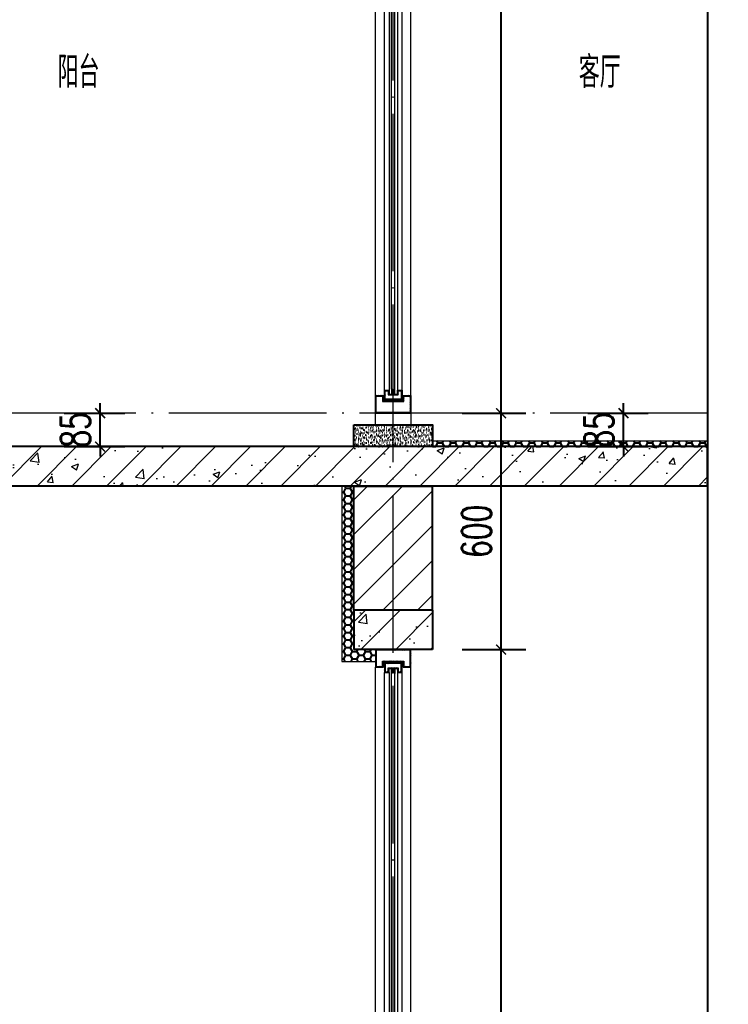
# Model space of a CAD drawing. Extents: x -668857 to 143095, y -247466 to 228182.
# Drawn here: x 25131 to 26931, y 156883 to 159382 of the extents above; entities that cross this region are included whole.
import ezdxf

# ---------------------------------------------------------------- set-up
doc = ezdxf.new("R2010")
doc.units = 0
doc.header["$LTSCALE"] = 1000
doc.linetypes.add('DOTE', pattern=[2.42, 2, -0.2, 0.02, -0.2])
doc.layers.get('0').update_dxf_attribs({"linetype": 'CONTINUOUS'})
doc.layers.get('DEFPOINTS').update_dxf_attribs({"linetype": 'CONTINUOUS'})
for name, color, linetype in [('DIM_SYMB', 3, 'CONTINUOUS'), ('PUB_DIM', 3, 'CONTINUOUS'), ('PUB_TEXT', 2, 'CONTINUOUS'), ('WALL', 5, 'CONTINUOUS'), ('立面-看线', 251, 'CONTINUOUS')]:
    doc.layers.add(name, color=color, linetype=linetype)
for name, color, linetype, lineweight in [('DOTE', 19, 'DOTE', 9), ('PUB_HATCH', 8, 'CONTINUOUS', 9), ('S_WINDOW', 144, 'CONTINUOUS', 15), ('细细', 250, 'CONTINUOUS', 0)]:
    doc.layers.add(name, color=color, linetype=linetype, lineweight=lineweight)
doc.styles.add('_TCH_DIM_T3', font='SIMPLEX', dxfattribs={"width": 0.705882, "bigfont": 'GBCBIG'})
doc.styles.add('TSSD_REIN', font='tssdeng.shx', dxfattribs={"width": 0.7, "height": 300, "bigfont": 'tssdchn.shx'})
doc.dimstyles.new('_TCH_ARCH&&25', dxfattribs={"dimtxt": 74.375, "dimasz": 25, "dimexe": 62.5, "dimexo": 75, "dimgap": 25, "dimtad": 1, "dimdec": 0, "dimzin": 0, "dimdsep": 46, "dimtxsty": '_TCH_DIM_T3', "dimblk": 'ARCHTICK', "dimcen": 0.09, "dimclrt": 7, "dimazin": 0, "dimtfac": 1, "dimtdec": 0, "dimtix": 1, "dimtmove": 2, "dimatfit": 3, "dimldrblk": 'ARCHTICK', "dimfxl": 0, "dimtolj": 1, "dimtzin": 0, "dimarcsym": 0})
pattern_1 = [(315, (145053.3697, 680712.4302), (-1.76776695, -1.76776695), []), (315, (145054.5482, 680712.4302), (-1.76776695, -1.76776695), [])]
pattern_2 = [(315, (145053.3697, 678374.192), (-1.76776695, -1.76776695), []), (315, (145054.5482, 678374.192), (-1.76776695, -1.76776695), [])]
pattern_3 = [(45, (-956095.346, 321026.26), (-44.194174, 44.194174), []), (50, (-956095.35, 321026.26), (179.315046, -15.688034), [18.75, -206.25]), (355, (-956095.35, 321026.26), (-34.687833, 188.048033), [15, -165]), (100.4514, (-956080.4, 321024.95), (144.627345, 172.359886), [15.935047, -175.285528]), (46.1842, (-956095.35, 321076.26), (266.81026, -41.379754), [28.125, -309.375]), (96.6356, (-956073.1, 321072.8), (233.665676, 243.52947), [23.90257, -262.92825]), (351.1842, (-956095.35, 321076.26), (233.66549, 243.52965), [22.5, -247.5]), (21, (-956070.35, 321063.76), (149.226763, -100.654723), [18.75, -206.25]), (326, (-956070.35, 321063.76), (60.828833, 181.28751), [15, -165]), (71.4514, (-956057.91, 321055.37), (210.055657, 80.632624), [15.935047, -175.285528]), (37.5, (-956095.346, 321026.26), (3.039964, 83.2234635), [0, -163, 0, -167.5, 0, -165.625]), (7.5, (-956095.35, 321026.26), (65.767384, 98.602928), [0, -95.5, 0, -159.25, 0, -63.125]), (327.5, (-956151.096, 321026.26), (133.455609, -5.638718), [0, -62.5, 0, -195, 0, -258.75]), (317.5, (-956176.1, 321026.26), (145.796542, 25.026246), [0, -81.25, 0, -129.5, 0, -183.75])]

# ---------------------------------------------------------------- blocks, each defined once
blk = doc.blocks.new('afzdfsregf')
at = {"layer": '细细'}
h = blk.add_hatch(dxfattribs=at)
h.set_pattern_fill('金属', color=256, style=0)
h.set_pattern_definition(pattern_1)
h.paths.add_polyline_path([(221063.8, 608913.8), (221043.8, 608913.8), (221043.8, 608927.3), (220993.8, 608927.3), (220993.8, 608913.8), (220973.8, 608913.8), (220973.8, 608958.8), (221063.8, 608958.8)])
h.paths.add_polyline_path([(221045.8, 608929.3), (221045.8, 608915.8), (221061.8, 608915.8), (221061.8, 608956.8), (220975.8, 608956.8), (220975.8, 608915.8), (220991.8, 608915.8), (220991.8, 608929.3)], flags=16)
h = blk.add_hatch(dxfattribs=at)
h.set_pattern_fill('金属', color=256, style=0)
h.set_pattern_definition(pattern_1)
h.paths.add_polyline_path([(220996.3, 608925.3), (220996.3, 608900.3), (221008.3, 608900.3), (221008.3, 608910.3), (221029.3, 608910.3), (221029.3, 608900.3), (221041.3, 608900.3), (221041.3, 608925.3)])
h.paths.add_polyline_path([(221039.3, 608923.3), (221039.3, 608902.3), (221031.3, 608902.3), (221031.3, 608912.3), (221006.3, 608912.3), (221006.3, 608902.3), (220998.3, 608902.3), (220998.3, 608923.3)], flags=16)
h = blk.add_hatch(color=256, dxfattribs=at)
edge = h.paths.add_edge_path()
edge.add_line((221023.3, 608910.3), (221023.3, 608898.3))
edge.add_arc((221018.8, 608890), 9.44, 61.5175, 118.4825)
edge.add_line((221014.3, 608898.3), (221014.3, 608910.3))
edge.add_arc((221018.8, 608918.6), 9.44, 241.5175, 298.4825)
h = blk.add_hatch(dxfattribs=at)
h.set_pattern_fill('金属', color=256, style=0)
h.set_pattern_definition(pattern_2)
h.paths.add_polyline_path([(220996.3, 606692.3), (220996.3, 606717.3), (221008.3, 606717.3), (221008.3, 606707.3), (221029.3, 606707.3), (221029.3, 606717.3), (221041.3, 606717.3), (221041.3, 606692.3)])
h.paths.add_polyline_path([(221039.3, 606694.3), (221039.3, 606715.3), (221031.3, 606715.3), (221031.3, 606705.3), (221006.3, 606705.3), (221006.3, 606715.3), (220998.3, 606715.3), (220998.3, 606694.3)], flags=16)
h = blk.add_hatch(color=256, dxfattribs=at)
edge = h.paths.add_edge_path()
edge.add_line((221023.3, 606707.3), (221023.3, 606719.3))
edge.add_arc((221018.8, 606727.6), 9.44, 241.5175, 298.4825, ccw=False)
edge.add_line((221014.3, 606719.3), (221014.3, 606707.3))
edge.add_arc((221018.8, 606699), 9.44, 61.5175, 118.4825, ccw=False)
h = blk.add_hatch(dxfattribs=at)
h.set_pattern_fill('金属', color=256, style=0)
h.set_pattern_definition(pattern_2)
h.paths.add_polyline_path([(221063.8, 606703.8), (221043.8, 606703.8), (221043.8, 606690.3), (220993.8, 606690.3), (220993.8, 606703.8), (220973.8, 606703.8), (220973.8, 606658.8), (221063.8, 606658.8)])
h.paths.add_polyline_path([(221045.8, 606688.3), (221045.8, 606701.8), (221061.8, 606701.8), (221061.8, 606660.8), (220975.8, 606660.8), (220975.8, 606701.8), (220991.8, 606701.8), (220991.8, 606688.3)], flags=16)
at = {"layer": 'S_WINDOW'}
for p, q in [((220973.8, 606703.8), (220973.8, 608913.8)), ((221063.8, 606703.8), (221063.8, 608913.8)), ((220996.3, 606717.3), (220996.3, 608900.3)), ((221041.3, 606717.3), (221041.3, 608900.3))]:
    blk.add_line(p, q, dxfattribs=at)
for points in [[(220973.8, 608958.8), (220973.8, 608913.8), (220993.8, 608913.8), (220993.8, 608927.3), (221043.8, 608927.3), (221043.8, 608913.8), (221063.8, 608913.8), (221063.8, 608958.8)], [(220975.8, 608956.8), (220975.8, 608915.8), (220991.8, 608915.8), (220991.8, 608929.3), (221045.8, 608929.3), (221045.8, 608915.8), (221061.8, 608915.8), (221061.8, 608956.8)], [(220996.3, 608925.3), (220996.3, 608900.3), (221008.3, 608900.3), (221008.3, 608910.3), (221029.3, 608910.3), (221029.3, 608900.3), (221041.3, 608900.3), (221041.3, 608925.3)], [(220998.3, 608923.3), (220998.3, 608902.3), (221006.3, 608902.3), (221006.3, 608912.3), (221031.3, 608912.3), (221031.3, 608902.3), (221039.3, 608902.3), (221039.3, 608923.3)], [(220996.3, 606692.3), (220996.3, 606717.3), (221008.3, 606717.3), (221008.3, 606707.3), (221029.3, 606707.3), (221029.3, 606717.3), (221041.3, 606717.3), (221041.3, 606692.3)], [(220998.3, 606694.3), (220998.3, 606715.3), (221006.3, 606715.3), (221006.3, 606705.3), (221031.3, 606705.3), (221031.3, 606715.3), (221039.3, 606715.3), (221039.3, 606694.3)], [(220973.8, 606658.8), (220973.8, 606703.8), (220993.8, 606703.8), (220993.8, 606690.3), (221043.8, 606690.3), (221043.8, 606703.8), (221063.8, 606703.8), (221063.8, 606658.8)], [(220975.8, 606660.8), (220975.8, 606701.8), (220991.8, 606701.8), (220991.8, 606688.3), (221045.8, 606688.3), (221045.8, 606701.8), (221061.8, 606701.8), (221061.8, 606660.8)]]:
    blk.add_lwpolyline(points, close=True, dxfattribs=at)
at = {"layer": '细细'}
for points in [[(221014.3, 606719.3), (221014.3, 608910.3)], [(221023.3, 606719.3), (221023.3, 608910.3)], [(221008.3, 608900.3), (221008.3, 606717.3)], [(221029.3, 608900.3), (221029.3, 606717.3)]]:
    blk.add_lwpolyline(points, dxfattribs=at)
for points in [[(221023.3, 608910.3), (221023.3, 608898.3, 0.253805), (221014.3, 608898.3), (221014.3, 608910.3, 0.253805)], [(221023.3, 606707.3), (221023.3, 606719.3, -0.253805), (221014.3, 606719.3), (221014.3, 606707.3, -0.253805)]]:
    blk.add_lwpolyline(points, format="xyb", close=True, dxfattribs=at)
blk = doc.blocks.new('_ArchTick')
at = {"color": 0, "linetype": 'ByBlock', "const_width": 0.15}
blk.add_lwpolyline([(-0.5, -0.5), (0.5, 0.5)], dxfattribs=at)
blk = doc.blocks.new('*D2875')
at = {"layer": 'DEFPOINTS', "color": 0}
for p in [(26179.8, 157783.2), (26353.8, 157783.2), (26179.8, 155483.2)]:
    blk.add_point(p, dxfattribs=at)
at = {"layer": 'PUB_DIM', "color": 0, "lineweight": -2}
for p, q in [((26254.8, 157783.2), (26416.3, 157783.2)), ((26353.8, 155483.2), (26353.8, 157783.2)), ((26254.8, 155483.2), (26416.3, 155483.2))]:
    blk.add_line(p, q, dxfattribs=at)
at = {"layer": 'PUB_DIM', "color": 0, "lineweight": -2, "xscale": 25, "yscale": 25, "zscale": 25}
for p, rotation in [((26353.8, 157783.2), 90), ((26353.8, 155483.2), 270)]:
    blk.add_blockref('_ArchTick', p, dxfattribs=dict(at, rotation=rotation))
at = {"layer": 'PUB_DIM', "color": 7, "insert": (26291.6, 156633.2), "char_height": 74.38, "attachment_point": 5, "rotation": 90, "style": '_TCH_DIM_T3'}
blk.add_mtext('\\A1;2300', dxfattribs=at)
blk = doc.blocks.new('*D2876')
at = {"layer": 'DEFPOINTS', "color": 0}
for p in [(26179.8, 158383.2), (26353.8, 158383.2), (26179.8, 157783.2)]:
    blk.add_point(p, dxfattribs=at)
at = {"layer": 'PUB_DIM', "color": 0, "lineweight": -2}
for p, q in [((26254.8, 158383.2), (26416.3, 158383.2)), ((26353.8, 157783.2), (26353.8, 158383.2)), ((26254.8, 157783.2), (26416.3, 157783.2))]:
    blk.add_line(p, q, dxfattribs=at)
at = {"layer": 'PUB_DIM', "color": 0, "lineweight": -2, "xscale": 25, "yscale": 25, "zscale": 25}
for p, rotation in [((26353.8, 158383.2), 90), ((26353.8, 157783.2), 270)]:
    blk.add_blockref('_ArchTick', p, dxfattribs=dict(at, rotation=rotation))
at = {"layer": 'PUB_DIM', "color": 7, "insert": (26291.6, 158083.2), "char_height": 74.38, "attachment_point": 5, "rotation": 90, "style": '_TCH_DIM_T3'}
blk.add_mtext('\\A1;600', dxfattribs=at)
blk = doc.blocks.new('*D2877')
at = {"layer": 'DEFPOINTS', "color": 0}
for p in [(26179.8, 160683.2), (26353.8, 160683.2), (26179.8, 158383.2)]:
    blk.add_point(p, dxfattribs=at)
at = {"layer": 'PUB_DIM', "color": 0, "lineweight": -2}
for p, q in [((26254.8, 160683.2), (26416.3, 160683.2)), ((26353.8, 158383.2), (26353.8, 160683.2)), ((26254.8, 158383.2), (26416.3, 158383.2))]:
    blk.add_line(p, q, dxfattribs=at)
at = {"layer": 'PUB_DIM', "color": 0, "lineweight": -2, "xscale": 25, "yscale": 25, "zscale": 25}
for p, rotation in [((26353.8, 160683.2), 90), ((26353.8, 158383.2), 270)]:
    blk.add_blockref('_ArchTick', p, dxfattribs=dict(at, rotation=rotation))
at = {"layer": 'PUB_DIM', "color": 7, "insert": (26291.6, 159533.2), "char_height": 74.38, "attachment_point": 5, "rotation": 90, "style": '_TCH_DIM_T3'}
blk.add_mtext('\\A1;2300', dxfattribs=at)
blk = doc.blocks.new('*D2915')
at = {"layer": 'DEFPOINTS', "color": 0}
for p in [(25169.7, 158383.2), (25335.6, 158383.2), (25169.7, 158298.2)]:
    blk.add_point(p, dxfattribs=at)
at = {"layer": 'PUB_DIM', "color": 0, "lineweight": -2}
for p, q in [((25335.6, 158383.2), (25335.6, 158408.2)), ((25244.7, 158383.2), (25398.1, 158383.2)), ((25335.6, 158298.2), (25335.6, 158383.2)), ((25244.7, 158298.2), (25398.1, 158298.2)), ((25335.6, 158298.2), (25335.6, 158273.2))]:
    blk.add_line(p, q, dxfattribs=at)
at = {"layer": 'PUB_DIM', "color": 0, "lineweight": -2, "xscale": 25, "yscale": 25, "zscale": 25}
for p, rotation in [((25335.6, 158383.2), 270), ((25335.6, 158298.2), 90)]:
    blk.add_blockref('_ArchTick', p, dxfattribs=dict(at, rotation=rotation))
at = {"layer": 'PUB_DIM', "color": 7, "insert": (25273.4, 158340.7), "char_height": 74.38, "attachment_point": 5, "rotation": 90, "style": '_TCH_DIM_T3'}
blk.add_mtext('\\A1;85', dxfattribs=at)
blk = doc.blocks.new('*D2916')
at = {"layer": 'DEFPOINTS', "color": 0}
for p in [(26498.8, 158383.2), (26664.7, 158383.2), (26498.8, 158298.2)]:
    blk.add_point(p, dxfattribs=at)
at = {"layer": 'PUB_DIM', "color": 0, "lineweight": -2}
for p, q in [((26664.7, 158383.2), (26664.7, 158408.2)), ((26573.8, 158383.2), (26727.2, 158383.2)), ((26664.7, 158298.2), (26664.7, 158383.2)), ((26573.8, 158298.2), (26727.2, 158298.2)), ((26664.7, 158298.2), (26664.7, 158273.2))]:
    blk.add_line(p, q, dxfattribs=at)
at = {"layer": 'PUB_DIM', "color": 0, "lineweight": -2, "xscale": 25, "yscale": 25, "zscale": 25}
for p, rotation in [((26664.7, 158383.2), 270), ((26664.7, 158298.2), 90)]:
    blk.add_blockref('_ArchTick', p, dxfattribs=dict(at, rotation=rotation))
at = {"layer": 'PUB_DIM', "color": 7, "insert": (26602.5, 158340.7), "char_height": 74.38, "attachment_point": 5, "rotation": 90, "style": '_TCH_DIM_T3'}
blk.add_mtext('\\A1;85', dxfattribs=at)

msp = doc.modelspace()

# ---------------------------------------------------------------- hatches: boundary and pattern name
at = {"layer": 'PUB_HATCH'}
h = msp.add_hatch(dxfattribs=at)
h.set_pattern_fill('钢筋混凝土', color=256, scale=25, style=0)
h.set_pattern_definition(pattern_3)
h.paths.add_polyline_path([(24379.83, 158298.23), (24379.83, 158198.23), (26878.36, 158198.23), (26878.36, 158298.23)])
h = msp.add_hatch(dxfattribs=at)
h.set_pattern_fill('普通砖', color=256, scale=25, style=0)
h.set_pattern_definition([(45, (-956095.346, 321071.136), (-44.1941915, 44.1941915), [])])
h.paths.add_polyline_path([(25979.83, 157883.23), (26179.83, 157883.23), (26179.83, 158198.23), (25979.83, 158198.23)])
h = msp.add_hatch(dxfattribs=at)
h.set_pattern_fill('钢筋混凝土', color=256, scale=25, style=0)
h.set_pattern_definition(pattern_3)
h.paths.add_polyline_path([(25979.83, 157883.23), (25979.83, 157783.23), (26179.83, 157783.23), (26179.83, 157883.23)])
at = {"layer": '立面-看线'}
h = msp.add_hatch(dxfattribs=at)
h.set_pattern_fill('碎沙', color=256, scale=4)
h.set_pattern_definition([(37.5, (-775073.405, -227063.7266), (-0.32000626, 9.78826475), [0, -7.7216, 0, -8.636, 0, -8.255]), (7.5, (-775073.405, -227063.727), (8.99046566, 14.33650201), [0, -4.1656, 0, -6.9596, 0, -2.667]), (327.5, (-775079.653, -227063.727), (15.819847405, 0.02874369), [0, -2.54, 0, -9.144, 0, -11.938]), (317.5, (-775079.653, -227063.727), (15.27112905, 4.45858647), [0, -1.27, 0, -5.9944, 0, -6.858])])
h.paths.add_polyline_path([(25979.83, 158298.23), (26179.83, 158298.23), (26179.83, 158353.23), (25979.83, 158353.23)])
h = msp.add_hatch(dxfattribs=at)
h.set_pattern_fill('HONEY', color=256, scale=7)
h.set_pattern_definition([(0, (-775173.405, -227063.727), (16.66875, 9.623705), [11.1125, -22.225]), (120, (-775173.405, -227063.727), (-16.66874801, 9.62370845), [11.1125, -22.225]), (60, (-775173.405, -227063.727), (1.99e-06, 19.24741345), [-22.225, 11.1125])])
h.paths.add_polyline_path([(26878.36, 158313.23), (26179.83, 158313.23), (26179.83, 158298.23), (26878.36, 158298.23)])
h = msp.add_hatch(dxfattribs=at)
h.set_pattern_fill('HONEY', color=256, scale=7)
h.set_pattern_definition([(0, (-775073.405, -227063.727), (16.66875, 9.623705), [11.1125, -22.225]), (120, (-775073.405, -227063.727), (-16.66874801, 9.62370845), [11.1125, -22.225]), (60, (-775073.405, -227063.727), (1.99e-06, 19.24741345), [-22.225, 11.1125])])
h.paths.add_polyline_path([(25949.83, 158198.23), (25979.83, 158198.23), (25979.83, 157783.23), (26034.83, 157783.23), (26034.83, 157753.23), (25949.83, 157753.23)])

# ---------------------------------------------------------------- linework, layer by layer
at = {"layer": 'DIM_SYMB'}
msp.add_lwpolyline([(26878.36, 170503.23), (26878.36, 160871.35), (26930.86, 160852.24), (26825.86, 160833.73), (26878.36, 160815.1), (26878.36, 151183.22)], dxfattribs=at)
at = {"layer": 'DOTE', "color": 1, "linetype": 'DOTE', "ltscale": 0.2}
for p, q in [((26079.83, 151483.22), (26079.83, 171083.23)), ((26878.36, 158383.23), (23109.64, 158383.23))]:
    msp.add_line(p, q, dxfattribs=at)
at = {"layer": 'PUB_HATCH', "color": 215}
msp.add_line((26179.83, 158313.23), (26878.36, 158313.23), dxfattribs=at)
msp.add_lwpolyline([(25949.83, 158198.23), (25949.83, 157753.23), (26034.83, 157753.23)], dxfattribs=at)
at = {"layer": 'S_WINDOW'}
msp.add_lwpolyline([(26034.83, 158383.23), (26124.83, 158383.23), (26124.83, 158353.23), (26034.83, 158353.23)], close=True, dxfattribs=at)
at = {"layer": 'WALL'}
for p, q in [((26878.36, 158298.23), (24379.83, 158298.23)), ((26878.36, 158198.23), (26878.36, 158298.23)), ((26878.36, 158198.23), (24379.83, 158198.23)), ((25979.83, 157883.23), (25979.83, 158198.23)), ((25979.83, 158198.23), (26179.83, 158198.23)), ((26179.83, 157883.23), (26179.83, 158198.23)), ((25979.83, 157883.23), (25979.83, 157783.23)), ((26179.83, 157883.23), (25979.83, 157883.23)), ((26179.83, 157883.23), (26179.83, 157783.23)), ((26179.83, 157783.23), (25979.83, 157783.23))]:
    msp.add_line(p, q, dxfattribs=at)
msp.add_lwpolyline([(25979.83, 158353.23), (26179.83, 158353.23), (26179.83, 158298.23), (25979.83, 158298.23)], close=True, dxfattribs=at)

# ---------------------------------------------------------------- block references
for p in [(-194938.93, -448275.53), (-194938.93, -451175.53)]:
    msp.add_blockref('afzdfsregf', p)

# ---------------------------------------------------------------- texts
at = {"layer": 'PUB_TEXT', "style": 'TSSD_REIN', "width": 0.7}
for s, p in [('阳台', (25227.75, 159208.85)), ('客厅', (26551.24, 159208.85))]:
    msp.add_text(s, height=80, dxfattribs=at).set_placement(p)

# ---------------------------------------------------------------- dimensions: what is measured, and where the dimension line sits
at = {"layer": 'PUB_DIM'}
for p1, p2, distance, picture, middle in [((26179.83, 158383.23), (26179.83, 160683.23), -173.97, '*D2877', (26291.62, 159533.23)), ((25169.66, 158298.23), (25169.66, 158383.23), -165.96, '*D2915', (25273.43, 158340.73)), ((26498.78, 158298.23), (26498.78, 158383.23), -165.96, '*D2916', (26602.55, 158340.73)), ((26179.83, 157783.23), (26179.83, 158383.23), -173.97, '*D2876', (26291.62, 158083.23)), ((26179.83, 155483.23), (26179.83, 157783.23), -173.97, '*D2875', (26291.62, 156633.23))]:
    dim = msp.add_aligned_dim(p1=p1, p2=p2, distance=distance, dimstyle='_TCH_ARCH&&25', dxfattribs=at)
    dim.commit()
    dim.dimension.update_dxf_attribs({"geometry": picture, "text_midpoint": middle})

doc.saveas('drawing.dxf')
